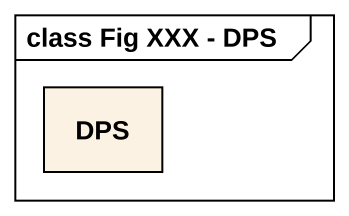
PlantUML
@startuml
mainframe class Fig XXX - DPS
hide circle
hide empty members
class DPS
@enduml
